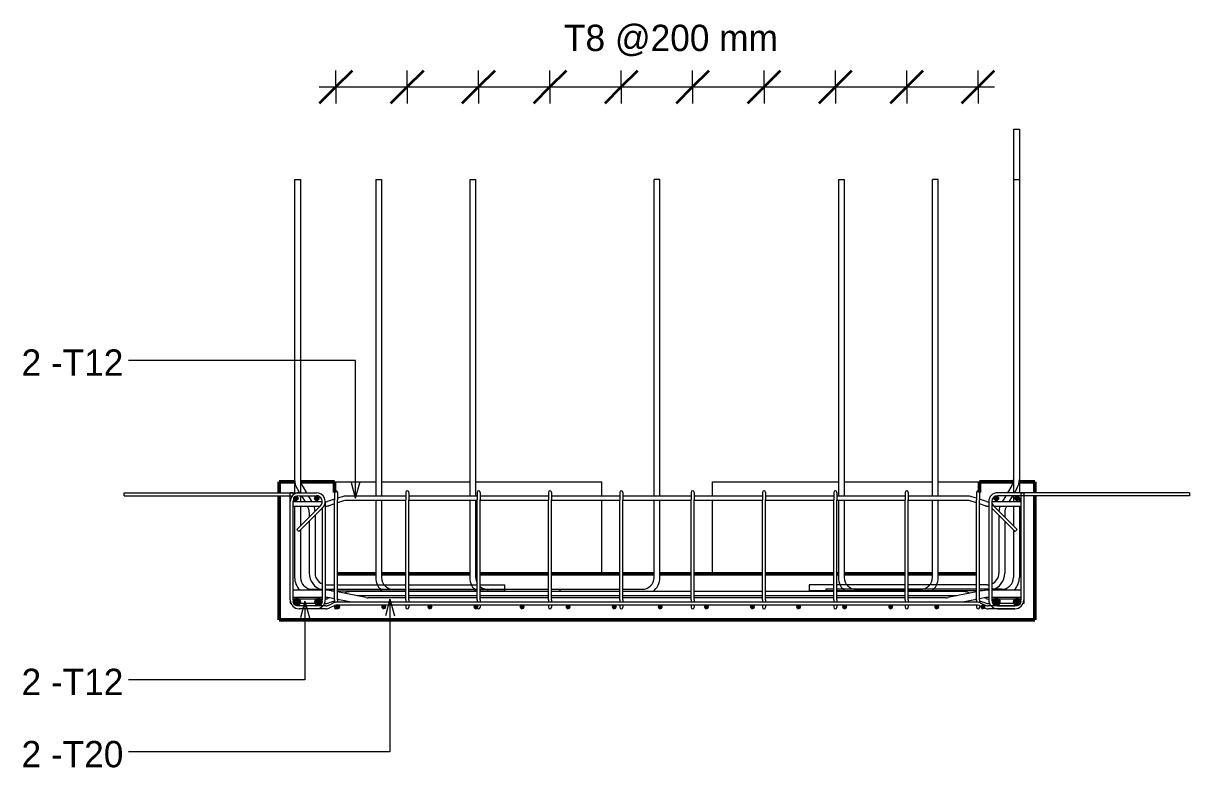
# Model space of a CAD drawing. Header units: millimetres. Extents: x 61914 to 85282, y 2378 to 28606.
# Drawn here: x 82118 to 85282, y 2424 to 4444 of the extents above; entities that cross this region are included whole.
import ezdxf

# ---------------------------------------------------------------- set-up
doc = ezdxf.new("R2010")
doc.units = ezdxf.units.MM
for name, color, linetype, lineweight in [('A-ANNO-DIMS', 211, 'Continuous', 9), ('A-ANNO-DIMS-30', 211, 'Continuous', 9), ('A-FLOR', 192, 'Continuous', 18), ('S-RBAR', 171, 'Continuous', 18), ('S-RBAR-IDEN', 171, 'Continuous', 9)]:
    doc.layers.add(name, color=color, linetype=linetype, lineweight=lineweight)
doc.styles.add('Nirmala UI_1', font='Nirmala.ttf', dxfattribs={"height": 71.4375})
doc.dimstyles.new('Arc_Length_-_2_5mm_Arial_2', dxfattribs={"dimscale": 304.8, "dimtxt": 75.410204, "dimasz": 0.295276, "dimexe": 0.147638, "dimexo": 0.0625, "dimgap": 0.172244, "dimtad": 1, "dimdec": 0, "dimzin": 0, "dimdsep": 46, "dimtxsty": 'Nirmala UI_1', "dimblk1": 'OBLIQUE', "dimblk2": 'OBLIQUE', "dimsah": 1, "dimcen": 0.09, "dimdle": 0.147638, "dimazin": 0, "dimtfac": 1, "dimtdec": 4, "dimtix": 1, "dimtmove": 0, "dimatfit": 3, "dimfxl": 0.147638, "dimfxlon": 1, "dimtvp": 1, "dimtolj": 1, "dimtzin": 0, "dimarcsym": 2})

# ---------------------------------------------------------------- blocks, each defined once
blk = doc.blocks.new('DIMBLOCK87-Elevation Right3')
at = {"layer": 'A-ANNO-DIMS-30', "lineweight": 35}
for p, q in [((82965.5, 4270.9), (83010.5, 4315.9)), ((83159.1, 4270.9), (83204.1, 4315.9)), ((82965.5, 4270.9), (82920.5, 4225.9)), ((83159.1, 4270.9), (83114.1, 4225.9))]:
    blk.add_line(p, q, dxfattribs=at)
at = {"layer": 'A-ANNO-DIMS-30'}
for p, q in [((82965.5, 4270.9), (82965.5, 4315.9)), ((83159.1, 4270.9), (83159.1, 4315.9)), ((82920.5, 4270.9), (83159.1, 4270.9)), ((82965.5, 4270.9), (82965.5, 4225.9)), ((83159.1, 4270.9), (83159.1, 4225.9))]:
    blk.add_line(p, q, dxfattribs=at)
blk = doc.blocks.new('_Oblique')
at = {"color": 0, "linetype": 'ByBlock', "lineweight": -2}
blk.add_line((-0.5, -0.5), (0.5, 0.5), dxfattribs=at)
blk = doc.blocks.new('DIMBLOCK88-Elevation Right3')
at = {"layer": 'A-ANNO-DIMS-30', "lineweight": 35}
for p, q in [((83159.1, 4270.9), (83204.1, 4315.9)), ((83352.6, 4270.9), (83397.6, 4315.9)), ((83159.1, 4270.9), (83114.1, 4225.9)), ((83352.6, 4270.9), (83307.6, 4225.9))]:
    blk.add_line(p, q, dxfattribs=at)
at = {"layer": 'A-ANNO-DIMS-30'}
for p, q in [((83159.1, 4270.9), (83159.1, 4315.9)), ((83352.6, 4270.9), (83352.6, 4315.9)), ((83159.1, 4270.9), (83352.6, 4270.9)), ((83159.1, 4270.9), (83159.1, 4225.9)), ((83352.6, 4270.9), (83352.6, 4225.9))]:
    blk.add_line(p, q, dxfattribs=at)
blk = doc.blocks.new('DIMBLOCK89-Elevation Right3')
at = {"layer": 'A-ANNO-DIMS-30', "lineweight": 35}
for p, q in [((83352.6, 4270.9), (83397.6, 4315.9)), ((83546.2, 4270.9), (83591.2, 4315.9)), ((83352.6, 4270.9), (83307.6, 4225.9)), ((83546.2, 4270.9), (83501.2, 4225.9))]:
    blk.add_line(p, q, dxfattribs=at)
at = {"layer": 'A-ANNO-DIMS-30'}
for p, q in [((83352.6, 4270.9), (83352.6, 4315.9)), ((83546.2, 4270.9), (83546.2, 4315.9)), ((83352.6, 4270.9), (83546.2, 4270.9)), ((83352.6, 4270.9), (83352.6, 4225.9)), ((83546.2, 4270.9), (83546.2, 4225.9))]:
    blk.add_line(p, q, dxfattribs=at)
blk = doc.blocks.new('DIMBLOCK90-Elevation Right3')
at = {"layer": 'A-ANNO-DIMS-30', "lineweight": 35}
for p, q in [((83546.2, 4270.9), (83591.2, 4315.9)), ((83739.7, 4270.9), (83784.7, 4315.9)), ((83546.2, 4270.9), (83501.2, 4225.9)), ((83739.7, 4270.9), (83694.7, 4225.9))]:
    blk.add_line(p, q, dxfattribs=at)
at = {"layer": 'A-ANNO-DIMS-30'}
for p, q in [((83546.2, 4270.9), (83546.2, 4315.9)), ((83739.7, 4270.9), (83739.7, 4315.9)), ((83546.2, 4270.9), (83739.7, 4270.9)), ((83546.2, 4270.9), (83546.2, 4225.9)), ((83739.7, 4270.9), (83739.7, 4225.9))]:
    blk.add_line(p, q, dxfattribs=at)
blk = doc.blocks.new('DIMBLOCK91-Elevation Right3')
at = {"layer": 'A-ANNO-DIMS-30', "lineweight": 35}
for p, q in [((83739.7, 4270.9), (83784.7, 4315.9)), ((83933.3, 4270.9), (83978.3, 4315.9)), ((83739.7, 4270.9), (83694.7, 4225.9)), ((83933.3, 4270.9), (83888.3, 4225.9))]:
    blk.add_line(p, q, dxfattribs=at)
at = {"layer": 'A-ANNO-DIMS-30'}
for p, q in [((83739.7, 4270.9), (83739.7, 4315.9)), ((83933.3, 4270.9), (83933.3, 4315.9)), ((83739.7, 4270.9), (83933.3, 4270.9)), ((83739.7, 4270.9), (83739.7, 4225.9)), ((83933.3, 4270.9), (83933.3, 4225.9))]:
    blk.add_line(p, q, dxfattribs=at)
blk = doc.blocks.new('DIMBLOCK92-Elevation Right3')
at = {"layer": 'A-ANNO-DIMS-30', "lineweight": 35}
for p, q in [((83933.3, 4270.9), (83978.3, 4315.9)), ((84126.9, 4270.9), (84171.9, 4315.9)), ((83933.3, 4270.9), (83888.3, 4225.9)), ((84126.9, 4270.9), (84081.9, 4225.9))]:
    blk.add_line(p, q, dxfattribs=at)
at = {"layer": 'A-ANNO-DIMS-30'}
for p, q in [((83933.3, 4270.9), (83933.3, 4315.9)), ((84126.9, 4270.9), (84126.9, 4315.9)), ((83933.3, 4270.9), (84126.9, 4270.9)), ((83933.3, 4270.9), (83933.3, 4225.9)), ((84126.9, 4270.9), (84126.9, 4225.9))]:
    blk.add_line(p, q, dxfattribs=at)
blk = doc.blocks.new('DIMBLOCK93-Elevation Right3')
at = {"layer": 'A-ANNO-DIMS-30', "lineweight": 35}
for p, q in [((84126.9, 4270.9), (84171.9, 4315.9)), ((84320.4, 4270.9), (84365.4, 4315.9)), ((84126.9, 4270.9), (84081.9, 4225.9)), ((84320.4, 4270.9), (84275.4, 4225.9))]:
    blk.add_line(p, q, dxfattribs=at)
at = {"layer": 'A-ANNO-DIMS-30'}
for p, q in [((84126.9, 4270.9), (84126.9, 4315.9)), ((84320.4, 4270.9), (84320.4, 4315.9)), ((84126.9, 4270.9), (84320.4, 4270.9)), ((84126.9, 4270.9), (84126.9, 4225.9)), ((84320.4, 4270.9), (84320.4, 4225.9))]:
    blk.add_line(p, q, dxfattribs=at)
blk = doc.blocks.new('DIMBLOCK94-Elevation Right3')
at = {"layer": 'A-ANNO-DIMS-30', "lineweight": 35}
for p, q in [((84320.4, 4270.9), (84365.4, 4315.9)), ((84514, 4270.9), (84559, 4315.9)), ((84320.4, 4270.9), (84275.4, 4225.9)), ((84514, 4270.9), (84469, 4225.9))]:
    blk.add_line(p, q, dxfattribs=at)
at = {"layer": 'A-ANNO-DIMS-30'}
for p, q in [((84320.4, 4270.9), (84320.4, 4315.9)), ((84514, 4270.9), (84514, 4315.9)), ((84320.4, 4270.9), (84514, 4270.9)), ((84320.4, 4270.9), (84320.4, 4225.9)), ((84514, 4270.9), (84514, 4225.9))]:
    blk.add_line(p, q, dxfattribs=at)
blk = doc.blocks.new('DIMBLOCK95-Elevation Right3')
at = {"layer": 'A-ANNO-DIMS-30', "lineweight": 35}
for p, q in [((84514, 4270.9), (84559, 4315.9)), ((84707.5, 4270.9), (84752.5, 4315.9)), ((84514, 4270.9), (84469, 4225.9)), ((84707.5, 4270.9), (84662.5, 4225.9))]:
    blk.add_line(p, q, dxfattribs=at)
at = {"layer": 'A-ANNO-DIMS-30'}
for p, q in [((84514, 4270.9), (84514, 4315.9)), ((84707.5, 4270.9), (84707.5, 4315.9)), ((84514, 4270.9), (84752.5, 4270.9)), ((84514, 4270.9), (84514, 4225.9)), ((84707.5, 4270.9), (84707.5, 4225.9))]:
    blk.add_line(p, q, dxfattribs=at)
blk = doc.blocks.new('DIMBLOCK96-Elevation Right3')
at = {"layer": 'A-ANNO-DIMS-30', "lineweight": 35}
for p, q in [((82965.5, 4270.9), (83010.5, 4315.9)), ((83159.1, 4270.9), (83204.1, 4315.9)), ((83352.6, 4270.9), (83397.6, 4315.9)), ((83546.2, 4270.9), (83591.2, 4315.9)), ((83739.7, 4270.9), (83784.7, 4315.9)), ((83933.3, 4270.9), (83978.3, 4315.9)), ((84126.9, 4270.9), (84171.9, 4315.9)), ((84320.4, 4270.9), (84365.4, 4315.9)), ((84514, 4270.9), (84559, 4315.9)), ((84707.5, 4270.9), (84752.5, 4315.9)), ((82965.5, 4270.9), (82920.5, 4225.9)), ((83159.1, 4270.9), (83114.1, 4225.9)), ((83352.6, 4270.9), (83307.6, 4225.9)), ((83546.2, 4270.9), (83501.2, 4225.9)), ((83739.7, 4270.9), (83694.7, 4225.9)), ((83933.3, 4270.9), (83888.3, 4225.9)), ((84126.9, 4270.9), (84081.9, 4225.9)), ((84320.4, 4270.9), (84275.4, 4225.9)), ((84514, 4270.9), (84469, 4225.9)), ((84707.5, 4270.9), (84662.5, 4225.9))]:
    blk.add_line(p, q, dxfattribs=at)
at = {"layer": 'A-ANNO-DIMS-30'}
for p, q in [((82965.5, 4270.9), (82965.5, 4315.9)), ((83159.1, 4270.9), (83159.1, 4315.9)), ((83352.6, 4270.9), (83352.6, 4315.9)), ((83546.2, 4270.9), (83546.2, 4315.9)), ((83739.7, 4270.9), (83739.7, 4315.9)), ((83933.3, 4270.9), (83933.3, 4315.9)), ((84126.9, 4270.9), (84126.9, 4315.9)), ((84320.4, 4270.9), (84320.4, 4315.9)), ((84514, 4270.9), (84514, 4315.9)), ((84707.5, 4270.9), (84707.5, 4315.9)), ((82920.5, 4270.9), (84752.5, 4270.9)), ((82920.5, 4270.9), (83159.1, 4270.9)), ((82965.5, 4270.9), (82965.5, 4225.9)), ((83159.1, 4270.9), (83352.6, 4270.9)), ((83159.1, 4270.9), (83159.1, 4225.9)), ((83352.6, 4270.9), (83546.2, 4270.9)), ((83352.6, 4270.9), (83352.6, 4225.9)), ((83546.2, 4270.9), (83739.7, 4270.9)), ((83546.2, 4270.9), (83546.2, 4225.9)), ((83739.7, 4270.9), (83933.3, 4270.9)), ((83739.7, 4270.9), (83739.7, 4225.9)), ((83933.3, 4270.9), (84126.9, 4270.9)), ((83933.3, 4270.9), (83933.3, 4225.9)), ((84126.9, 4270.9), (84320.4, 4270.9)), ((84126.9, 4270.9), (84126.9, 4225.9)), ((84320.4, 4270.9), (84514, 4270.9)), ((84320.4, 4270.9), (84320.4, 4225.9)), ((84514, 4270.9), (84752.5, 4270.9)), ((84514, 4270.9), (84514, 4225.9)), ((84707.5, 4270.9), (84707.5, 4225.9))]:
    blk.add_line(p, q, dxfattribs=at)
blk = doc.blocks.new('_None')

msp = doc.modelspace()

# ---------------------------------------------------------------- hatches: boundary and pattern name
at = {"layer": 'S-RBAR'}
h = msp.add_hatch(color=256, dxfattribs=at)
edge = h.paths.add_edge_path()
edge.add_arc((82857, 3154.8), 6, 0, 360)
for points in [[(82854, 3149.6), (82860, 3149.6), (82863, 3154.8), (82860, 3160), (82854, 3160), (82851, 3154.8)], [(82910.5, 3149.6), (82916.5, 3149.6), (82919.5, 3154.8), (82916.5, 3160), (82910.5, 3160), (82907.5, 3154.8)], [(84754, 3149.6), (84760, 3149.6), (84763, 3154.8), (84760, 3160), (84754, 3160), (84751, 3154.8)], [(84810.5, 3149.6), (84816.5, 3149.6), (84819.5, 3154.8), (84816.5, 3160), (84810.5, 3160), (84807.5, 3154.8)], [(82859.5, 2863.6), (82866.6, 2866.5), (82869.5, 2873.6), (82866.6, 2880.6), (82859.5, 2883.6), (82852.5, 2880.6), (82849.5, 2873.6), (82852.5, 2866.5)], [(82918.5, 2863.6), (82925.6, 2866.5), (82928.5, 2873.6), (82925.6, 2880.6), (82918.5, 2883.6), (82911.5, 2880.6), (82908.5, 2873.6), (82911.5, 2866.5)], [(84757, 2863.6), (84764.1, 2866.5), (84767, 2873.6), (84764.1, 2880.6), (84757, 2883.6), (84750, 2880.6), (84747, 2873.6), (84750, 2866.5)], [(84813.5, 2863.6), (84820.6, 2866.5), (84823.5, 2873.6), (84820.6, 2880.6), (84813.5, 2883.6), (84806.5, 2880.6), (84803.5, 2873.6), (84806.5, 2866.5)], [(82969, 2855), (82974.6, 2856.8), (82974.6, 2862.7), (82969, 2864.5), (82965.5, 2859.8)], [(83094, 2855), (83099.6, 2856.8), (83099.6, 2862.7), (83094, 2864.5), (83090.5, 2859.8)], [(83219, 2855), (83224.6, 2856.8), (83224.6, 2862.7), (83219, 2864.5), (83215.5, 2859.8)], [(83344, 2855), (83349.6, 2856.8), (83349.6, 2862.7), (83344, 2864.5), (83340.5, 2859.8)], [(83469, 2855), (83474.6, 2856.8), (83474.6, 2862.7), (83469, 2864.5), (83465.5, 2859.8)], [(83594, 2855), (83599.6, 2856.8), (83599.6, 2862.7), (83594, 2864.5), (83590.5, 2859.8)], [(83719, 2855), (83724.6, 2856.8), (83724.6, 2862.7), (83719, 2864.5), (83715.5, 2859.8)], [(83844, 2855), (83849.6, 2856.8), (83849.6, 2862.7), (83844, 2864.5), (83840.5, 2859.8)], [(83969, 2855), (83974.6, 2856.8), (83974.6, 2862.7), (83969, 2864.5), (83965.5, 2859.8)], [(84094, 2855), (84099.6, 2856.8), (84099.6, 2862.7), (84094, 2864.5), (84090.5, 2859.8), (84093.1, 2856.2)], [(84219, 2855), (84224.6, 2856.8), (84224.6, 2862.7), (84219, 2864.5), (84215.5, 2859.8)], [(84344, 2855), (84349.6, 2856.8), (84349.6, 2862.7), (84344, 2864.5), (84340.7, 2859.5)], [(84469, 2855), (84474.6, 2856.8), (84474.6, 2862.7), (84469, 2864.5), (84465.5, 2859.8)], [(84594, 2855), (84599.6, 2856.8), (84599.6, 2862.7), (84594, 2864.5), (84590.5, 2859.8)], [(84719, 2855), (84724.6, 2856.8), (84724.6, 2862.7), (84719, 2864.5), (84715.5, 2859.8)]]:
    msp.add_hatch(color=256, dxfattribs=at).paths.add_polyline_path(points)
h = msp.add_hatch(color=256, dxfattribs=at)
edge = h.paths.add_edge_path()
edge.add_arc((82913.5, 3154.8), 6, 0, 360)
h = msp.add_hatch(color=256, dxfattribs=at)
edge = h.paths.add_edge_path()
edge.add_arc((84757, 3154.8), 6, 0, 360)
h = msp.add_hatch(color=256, dxfattribs=at)
edge = h.paths.add_edge_path()
edge.add_arc((84813.5, 3154.8), 6, 0, 360)
h = msp.add_hatch(color=256, dxfattribs=at)
edge = h.paths.add_edge_path()
edge.add_arc((82859.5, 2873.6), 10, 0, 360)
h = msp.add_hatch(color=256, dxfattribs=at)
edge = h.paths.add_edge_path()
edge.add_arc((82918.5, 2873.6), 10, 0, 360)
h = msp.add_hatch(color=256, dxfattribs=at)
edge = h.paths.add_edge_path()
edge.add_arc((84757, 2873.6), 10, 0, 360)
h = msp.add_hatch(color=256, dxfattribs=at)
edge = h.paths.add_edge_path()
edge.add_arc((84813.5, 2873.6), 10, 0, 360)
h = msp.add_hatch(color=256, dxfattribs=at)
edge = h.paths.add_edge_path()
edge.add_arc((82970.5, 2859.8), 5, 0, 360)
h = msp.add_hatch(color=256, dxfattribs=at)
edge = h.paths.add_edge_path()
edge.add_arc((83095.5, 2859.8), 5, 0, 360)
h = msp.add_hatch(color=256, dxfattribs=at)
edge = h.paths.add_edge_path()
edge.add_arc((83220.5, 2859.8), 5, 0, 360)
h = msp.add_hatch(color=256, dxfattribs=at)
edge = h.paths.add_edge_path()
edge.add_arc((83345.5, 2859.8), 5, 0, 360)
h = msp.add_hatch(color=256, dxfattribs=at)
edge = h.paths.add_edge_path()
edge.add_arc((83470.5, 2859.8), 5, 0, 360)
h = msp.add_hatch(color=256, dxfattribs=at)
edge = h.paths.add_edge_path()
edge.add_arc((83595.5, 2859.8), 5, 0, 360)
h = msp.add_hatch(color=256, dxfattribs=at)
edge = h.paths.add_edge_path()
edge.add_arc((83720.5, 2859.8), 5, 0, 360)
h = msp.add_hatch(color=256, dxfattribs=at)
edge = h.paths.add_edge_path()
edge.add_arc((83845.5, 2859.8), 5, 0, 360)
h = msp.add_hatch(color=256, dxfattribs=at)
edge = h.paths.add_edge_path()
edge.add_arc((83970.5, 2859.8), 5, 0, 360)
h = msp.add_hatch(color=256, dxfattribs=at)
edge = h.paths.add_edge_path()
edge.add_arc((84095.5, 2859.8), 5, 0, 360)
h = msp.add_hatch(color=256, dxfattribs=at)
edge = h.paths.add_edge_path()
edge.add_arc((84220.5, 2859.8), 5, 0, 360)
h = msp.add_hatch(color=256, dxfattribs=at)
edge = h.paths.add_edge_path()
edge.add_arc((84345.5, 2859.8), 5, 0, 360)
h = msp.add_hatch(color=256, dxfattribs=at)
edge = h.paths.add_edge_path()
edge.add_arc((84470.5, 2859.8), 5, 0, 360)
h = msp.add_hatch(color=256, dxfattribs=at)
edge = h.paths.add_edge_path()
edge.add_arc((84595.5, 2859.8), 5, 0, 360)
h = msp.add_hatch(color=256, dxfattribs=at)
edge = h.paths.add_edge_path()
edge.add_arc((84720.5, 2859.8), 5, 0, 360)

# ---------------------------------------------------------------- linework, layer by layer
at = {"layer": 'A-FLOR', "lineweight": 50}
for p, q in [((82853.5, 3199.8), (82811.5, 3199.8)), ((82811.5, 3199.8), (82811.5, 3169.8)), ((82961.5, 3199.8), (82870.2, 3199.8)), ((82961.5, 3170.8), (82961.5, 3199.8)), ((84802.9, 3199.8), (84711.5, 3199.8)), ((84711.5, 3199.8), (84711.5, 3170.8)), ((84861.5, 3199.8), (84819.5, 3199.8)), ((84861.5, 3169.8), (84861.5, 3199.8)), ((82811.5, 3161.8), (82811.5, 2824.8)), ((84861.5, 2949.8), (84861.5, 3161.8)), ((83073.6, 2949.8), (82969.5, 2949.8)), ((83155.1, 2949.8), (83089.6, 2949.8)), ((83328.6, 2949.8), (83163.1, 2949.8)), ((83348.6, 2949.8), (83344.6, 2949.8)), ((83542.2, 2949.8), (83356.6, 2949.8)), ((83735.7, 2949.8), (83550.2, 2949.8)), ((83828.6, 2949.8), (83743.7, 2949.8)), ((83929.3, 2949.8), (83844.6, 2949.8)), ((84122.9, 2949.8), (83937.3, 2949.8)), ((84316.4, 2949.8), (84130.9, 2949.8)), ((84328.6, 2949.8), (84324.4, 2949.8)), ((84510, 2949.8), (84344.6, 2949.8)), ((84583.6, 2949.8), (84518, 2949.8)), ((84703.5, 2949.8), (84599.6, 2949.8)), ((84861.5, 2824.8), (84861.5, 2949.8)), ((82811.5, 2824.8), (84861.5, 2824.8))]:
    msp.add_line(p, q, dxfattribs=at)
at = {"layer": 'A-FLOR'}
for p, q in [((82961.5, 3199.8), (83073.6, 3199.8)), ((83089.6, 3199.8), (83328.6, 3199.8)), ((83344.6, 3199.8), (83686.5, 3199.8)), ((83686.5, 3160.8), (83686.5, 3199.8)), ((83986.5, 3199.8), (84328.6, 3199.8)), ((83986.5, 3199.8), (83986.5, 3160.8)), ((84344.6, 3199.8), (84583.6, 3199.8)), ((84599.6, 3199.8), (84711.5, 3199.8)), ((83686.5, 2949.8), (83686.5, 3148.8)), ((83986.5, 3148.8), (83986.5, 2949.8))]:
    msp.add_line(p, q, dxfattribs=at)
at = {"layer": 'S-RBAR'}
for p, q in [((84803.5, 4156), (84803.5, 3205.9)), ((84803.5, 4156), (84819.5, 4156)), ((84819.5, 4156), (84819.5, 3205.9)), ((82853.5, 4019.8), (82853.5, 3169.8)), ((82853.5, 4019.8), (82869.5, 4019.8)), ((82853.5, 4019.8), (82853.5, 3205.9)), ((82853.5, 4019.8), (82869.5, 4019.8)), ((82869.5, 4019.8), (82869.5, 3169.8)), ((82869.5, 4019.8), (82869.5, 3205.9)), ((83073.6, 4019.8), (83073.6, 3160.8)), ((83073.6, 4019.8), (83089.6, 4019.8)), ((83089.6, 4019.8), (83089.6, 3160.8)), ((83328.6, 4019.8), (83328.6, 3160.8)), ((83328.6, 4019.8), (83344.6, 4019.8)), ((83344.6, 4019.8), (83344.6, 3160.8)), ((83844.6, 4019.8), (83828.6, 4019.8)), ((83828.6, 3160.8), (83828.6, 4019.8)), ((83844.6, 3160.8), (83844.6, 4019.8)), ((84328.6, 4019.8), (84328.6, 3160.8)), ((84328.6, 4019.8), (84344.6, 4019.8)), ((84344.6, 4019.8), (84344.6, 3160.8)), ((84599.6, 4019.8), (84583.6, 4019.8)), ((84583.6, 3160.8), (84583.6, 4019.8)), ((84599.6, 3160.8), (84599.6, 4019.8)), ((84803.5, 4019.8), (84803.5, 3169.8)), ((84803.5, 4019.8), (84819.5, 4019.8)), ((84819.5, 4019.8), (84819.5, 3169.8)), ((82391.5, 3169.8), (82865.5, 3169.8)), ((82391.5, 3161.8), (82391.5, 3169.8)), ((82849.5, 3169.8), (82841.5, 3169.8)), ((82841.5, 3145.8), (82841.5, 3169.8)), ((82849.5, 3163.5), (82849.5, 3169.8)), ((82860.2, 3181.5), (82867.1, 3169.8)), ((82865.5, 3169.8), (82912.5, 3169.8)), ((82873.9, 3189.6), (82885.6, 3169.8)), ((82961.5, 3170.8), (82961.5, 3168.3)), ((82961.5, 3168.1), (82961.5, 3167.1)), ((82961.5, 3167.1), (82961.5, 3162.5)), ((82969.5, 3170.8), (82969.5, 3170.4)), ((82969.5, 3170.1), (82969.5, 3169.6)), ((82969.5, 3169.2), (82969.5, 3150.8)), ((82969.5, 3164.9), (82969.5, 3150.8)), ((83155.1, 3170.8), (83155.1, 3168.3)), ((83155.1, 3168.1), (83155.1, 3167.1)), ((83155.1, 3167.1), (83155.1, 3162.5)), ((83163.1, 3170.8), (83163.1, 3170.4)), ((83163.1, 3170.1), (83163.1, 3169.6)), ((83163.1, 3169.2), (83163.1, 3150.8)), ((83163.1, 3164.9), (83163.1, 3150.8)), ((83348.6, 3170.8), (83348.6, 3168.3)), ((83348.6, 3168.1), (83348.6, 3167.1)), ((83348.6, 3167.1), (83348.6, 3162.5)), ((83356.6, 3170.8), (83356.6, 3170.4)), ((83356.6, 3170.1), (83356.6, 3169.6)), ((83356.6, 3169.2), (83356.6, 3150.8)), ((83356.6, 3164.9), (83356.6, 3150.8)), ((83542.2, 3170.8), (83542.2, 3168.3)), ((83542.2, 3168.1), (83542.2, 3167.1)), ((83542.2, 3167.1), (83542.2, 3162.5)), ((83550.2, 3170.8), (83550.2, 3170.4)), ((83550.2, 3170.1), (83550.2, 3169.6)), ((83550.2, 3169.2), (83550.2, 3150.8)), ((83550.2, 3164.9), (83550.2, 3150.8)), ((83735.7, 3170.8), (83735.7, 3168.3)), ((83735.7, 3168.1), (83735.7, 3167.1)), ((83735.7, 3167.1), (83735.7, 3162.5)), ((83743.7, 3170.8), (83743.7, 3170.4)), ((83743.7, 3170.1), (83743.7, 3169.6)), ((83743.7, 3169.2), (83743.7, 3150.8)), ((83743.7, 3164.9), (83743.7, 3150.8)), ((83929.3, 3170.8), (83929.3, 3168.3)), ((83929.3, 3168.1), (83929.3, 3167.1)), ((83929.3, 3167.1), (83929.3, 3162.5)), ((83937.3, 3170.8), (83937.3, 3170.4)), ((83937.3, 3170.1), (83937.3, 3169.6)), ((83937.3, 3169.2), (83937.3, 3150.8)), ((83937.3, 3164.9), (83937.3, 3150.8)), ((84122.9, 3170.8), (84122.9, 3168.3)), ((84122.9, 3168.1), (84122.9, 3167.1)), ((84122.9, 3167.1), (84122.9, 3162.5)), ((84130.9, 3170.8), (84130.9, 3170.4)), ((84130.9, 3170.1), (84130.9, 3169.6)), ((84130.9, 3169.2), (84130.9, 3150.8)), ((84130.9, 3164.9), (84130.9, 3150.8)), ((84316.4, 3170.8), (84316.4, 3168.3)), ((84316.4, 3168.1), (84316.4, 3167.1)), ((84316.4, 3167.1), (84316.4, 3162.5)), ((84324.4, 3170.8), (84324.4, 3170.4)), ((84324.4, 3170.1), (84324.4, 3169.6)), ((84324.4, 3169.2), (84324.4, 3150.8)), ((84324.4, 3164.9), (84324.4, 3150.8)), ((84510, 3170.8), (84510, 3168.3)), ((84510, 3168.1), (84510, 3167.1)), ((84510, 3167.1), (84510, 3162.5)), ((84518, 3170.8), (84518, 3170.4)), ((84518, 3170.1), (84518, 3169.6)), ((84518, 3169.2), (84518, 3150.8)), ((84518, 3164.9), (84518, 3150.8)), ((84703.5, 3170.8), (84703.5, 3168.3)), ((84703.5, 3168.1), (84703.5, 3167.1)), ((84703.5, 3167.1), (84703.5, 3162.5)), ((84711.5, 3170.8), (84711.5, 3170.4)), ((84711.5, 3170.1), (84711.5, 3169.6)), ((84711.5, 3169.2), (84711.5, 3150.8)), ((84711.5, 3164.9), (84711.5, 3150.8)), ((85281.5, 3169.8), (84760.5, 3169.8)), ((84799.1, 3189.6), (84787.4, 3169.8)), ((84812.9, 3181.5), (84806, 3169.8)), ((84823.5, 3169.8), (84823.5, 2878.8)), ((84823.5, 3169.8), (84831.5, 3169.8)), ((84831.5, 3169.8), (84831.5, 2878.8)), ((85281.5, 3169.8), (85281.5, 3161.8)), ((82391.5, 3161.8), (82847.8, 3161.8)), ((82841.5, 2878.8), (82841.5, 3145.8)), ((82849.5, 2878.8), (82849.5, 3145.8)), ((82928.4, 3144.8), (82849.5, 3144.8)), ((82922.2, 3132.8), (82849.5, 3132.8)), ((82854, 3160), (82851, 3154.8)), ((82851, 3154.8), (82854, 3149.6)), ((82853.5, 3156.2), (82853.5, 3144.8)), ((82853.5, 3132.8), (82853.5, 2939.8)), ((82860, 3160), (82854, 3160)), ((82854, 3149.6), (82860, 3149.6)), ((82923.8, 3134.4), (82859.5, 3070.1)), ((82863, 3154.8), (82860, 3160)), ((82860, 3149.6), (82863, 3154.8)), ((82865.5, 3161.8), (82912.5, 3161.8)), ((82869.5, 3161.8), (82869.5, 3144.8)), ((82869.5, 3132.8), (82869.5, 3080.1)), ((82871.8, 3161.8), (82881.8, 3144.8)), ((82890.4, 3161.8), (82900.4, 3144.8)), ((82910.5, 3160), (82907.5, 3154.8)), ((82907.5, 3154.8), (82910.5, 3149.6)), ((82916.5, 3160), (82910.5, 3160)), ((82910.5, 3149.6), (82916.5, 3149.6)), ((82919.5, 3154.8), (82916.5, 3160)), ((82916.5, 3149.6), (82919.5, 3154.8)), ((82936.5, 3145.8), (82936.5, 2878.8)), ((82961.5, 3152.1), (82942.6, 3145.9)), ((82961.5, 3139.4), (82946.4, 3134.5)), ((82961.5, 3162.6), (82961.5, 3159.8)), ((82961.5, 3159.9), (82961.5, 3150.8)), ((82961.5, 2878.8), (82961.5, 3150.8)), ((82982.9, 3159), (82969.5, 3154.7)), ((82969.5, 2878.8), (82969.5, 3150.8)), ((82986.6, 3147.6), (82969.5, 3142)), ((83155.1, 3160.8), (82994, 3160.8)), ((83155.1, 3148.8), (82994, 3148.8)), ((83073.6, 3148.8), (83073.6, 2939.8)), ((83089.6, 3148.8), (83089.6, 2939.8)), ((83155.1, 3162.6), (83155.1, 3159.8)), ((83155.1, 3159.9), (83155.1, 3150.8)), ((83155.1, 2878.8), (83155.1, 3150.8)), ((83348.6, 3160.8), (83163.1, 3160.8)), ((83163.1, 2878.8), (83163.1, 3150.8)), ((83348.6, 3148.8), (83163.1, 3148.8)), ((83328.6, 3148.8), (83328.6, 2939.8)), ((83344.6, 3148.8), (83344.6, 2939.8)), ((83348.6, 3162.6), (83348.6, 3159.8)), ((83348.6, 3159.9), (83348.6, 3150.8)), ((83348.6, 2878.8), (83348.6, 3150.8)), ((83542.2, 3160.8), (83356.6, 3160.8)), ((83356.6, 2878.8), (83356.6, 3150.8)), ((83542.2, 3148.8), (83356.6, 3148.8)), ((83542.2, 3162.6), (83542.2, 3159.8)), ((83542.2, 3159.9), (83542.2, 3150.8)), ((83542.2, 2878.8), (83542.2, 3150.8)), ((83735.7, 3160.8), (83550.2, 3160.8)), ((83550.2, 2878.8), (83550.2, 3150.8)), ((83735.7, 3148.8), (83550.2, 3148.8)), ((83735.7, 3162.6), (83735.7, 3159.8)), ((83735.7, 3159.9), (83735.7, 3150.8)), ((83735.7, 2878.8), (83735.7, 3150.8)), ((83929.3, 3160.8), (83743.7, 3160.8)), ((83743.7, 2878.8), (83743.7, 3150.8)), ((83929.3, 3148.8), (83743.7, 3148.8)), ((83828.6, 2939.8), (83828.6, 3148.8)), ((83844.6, 2939.8), (83844.6, 3148.8)), ((83929.3, 3162.6), (83929.3, 3159.8)), ((83929.3, 3159.9), (83929.3, 3150.8)), ((83929.3, 2878.8), (83929.3, 3150.8)), ((84122.9, 3160.8), (83937.3, 3160.8)), ((83937.3, 2878.8), (83937.3, 3150.8)), ((84122.9, 3148.8), (83937.3, 3148.8)), ((84122.9, 3162.6), (84122.9, 3159.8)), ((84122.9, 3159.9), (84122.9, 3150.8)), ((84122.9, 2878.8), (84122.9, 3150.8)), ((84316.4, 3160.8), (84130.9, 3160.8)), ((84130.9, 2878.8), (84130.9, 3150.8)), ((84316.4, 3148.8), (84130.9, 3148.8)), ((84316.4, 3162.6), (84316.4, 3159.8)), ((84316.4, 3159.9), (84316.4, 3150.8)), ((84316.4, 2878.8), (84316.4, 3150.8)), ((84510, 3160.8), (84324.4, 3160.8)), ((84324.4, 2878.8), (84324.4, 3150.8)), ((84510, 3148.8), (84324.4, 3148.8)), ((84328.6, 3148.8), (84328.6, 2939.8)), ((84344.6, 3148.8), (84344.6, 2939.8)), ((84510, 3162.6), (84510, 3159.8)), ((84510, 3159.9), (84510, 3150.8)), ((84510, 2878.8), (84510, 3150.8)), ((84679.1, 3160.8), (84518, 3160.8)), ((84518, 2878.8), (84518, 3150.8)), ((84679.1, 3148.8), (84518, 3148.8)), ((84583.6, 2939.8), (84583.6, 3148.8)), ((84599.6, 2939.8), (84599.6, 3148.8)), ((84703.5, 3142), (84686.5, 3147.6)), ((84703.5, 3154.7), (84690.2, 3159)), ((84703.5, 3162.6), (84703.5, 3159.8)), ((84703.5, 3159.9), (84703.5, 3150.8)), ((84703.5, 2878.8), (84703.5, 3150.8)), ((84730.4, 3145.9), (84711.5, 3152.1)), ((84711.5, 2878.8), (84711.5, 3150.8)), ((84726.7, 3134.5), (84711.5, 3139.4)), ((84736.5, 3145.8), (84736.5, 2878.8)), ((84744.5, 3145.8), (84744.5, 2878.8)), ((84823.5, 3144.8), (84744.7, 3144.8)), ((84749.2, 3134.4), (84813.6, 3070.1)), ((84823.5, 3132.8), (84750.9, 3132.8)), ((84754, 3160), (84751, 3154.8)), ((84751, 3154.8), (84754, 3149.6)), ((84760, 3160), (84754, 3160)), ((84754, 3149.6), (84760, 3149.6)), ((84763, 3154.8), (84760, 3160)), ((84760, 3149.6), (84763, 3154.8)), ((85281.5, 3161.8), (84760.5, 3161.8)), ((84782.7, 3161.8), (84772.7, 3144.8)), ((84801.3, 3161.8), (84791.3, 3144.8)), ((84803.5, 3161.8), (84803.5, 3144.8)), ((84803.5, 3132.8), (84803.5, 3080.1)), ((84810.5, 3160), (84807.5, 3154.8)), ((84807.5, 3154.8), (84810.5, 3149.6)), ((84816.5, 3160), (84810.5, 3160)), ((84810.5, 3149.6), (84816.5, 3149.6)), ((84819.5, 3154.8), (84816.5, 3160)), ((84816.5, 3149.6), (84819.5, 3154.8)), ((84819.5, 3156.2), (84819.5, 3144.8)), ((84819.5, 3132.8), (84819.5, 2939.8)), ((82929.5, 3128.8), (82865.1, 3064.4)), ((82893.1, 3116.9), (82893.1, 3103.7)), ((82909.1, 3108.3), (82909.1, 2951.8)), ((82928.5, 3127.8), (82928.5, 2878.8)), ((84744.5, 3127.8), (84807.9, 3064.4)), ((84764, 3108.3), (84764, 2951.8)), ((84780, 3116.9), (84780, 3103.7)), ((82859.5, 3070.1), (82865.1, 3064.4)), ((82893.1, 3092.3), (82893.1, 2951.8)), ((84780, 3092.3), (84780, 2951.8)), ((84807.9, 3064.4), (84813.6, 3070.1)), ((82869.5, 3068.8), (82869.5, 2939.8)), ((84803.5, 3068.8), (84803.5, 2939.8)), ((82941.1, 2919.8), (82961.5, 2919.8)), ((82969.5, 2919.8), (83155.1, 2919.8)), ((83163.1, 2919.8), (83348.6, 2919.8)), ((83356.6, 2919.8), (83423.4, 2919.8)), ((83423.4, 2903.8), (83423.4, 2919.8)), ((84316.4, 2919.8), (84249.6, 2919.8)), ((84249.6, 2919.8), (84249.6, 2903.8)), ((84510, 2919.8), (84324.4, 2919.8)), ((84703.5, 2919.8), (84518, 2919.8)), ((84732, 2919.8), (84711.5, 2919.8)), ((82928.5, 2905.8), (82849.5, 2905.8)), ((82928.5, 2885.8), (82849.5, 2885.8)), ((82928.5, 2881.1), (82849.5, 2881.1)), ((82852.5, 2880.6), (82849.5, 2873.6)), ((82859.5, 2883.6), (82852.5, 2880.6)), ((82866.6, 2880.6), (82859.5, 2883.6)), ((82869.5, 2873.6), (82866.6, 2880.6)), ((82901.5, 2907.8), (82928.5, 2907.8)), ((82911.5, 2880.6), (82908.5, 2873.6)), ((82918.5, 2883.6), (82911.5, 2880.6)), ((82925.6, 2880.6), (82918.5, 2883.6)), ((82928.5, 2873.6), (82925.6, 2880.6)), ((82936.5, 2907.8), (82961.5, 2907.8)), ((82937.9, 2905.8), (82936.5, 2905.8)), ((82937.9, 2885.8), (82936.5, 2885.8)), ((82948.8, 2884.3), (82942.6, 2882.3)), ((82961.5, 2881.8), (82944.1, 2885.2)), ((82961.5, 2902.2), (82948, 2904.9)), ((82953.6, 2903.8), (82961.5, 2903.8)), ((82969.5, 2907.8), (83155.1, 2907.8)), ((82969.5, 2903.8), (83155.1, 2903.8)), ((83047.1, 2885.4), (82969.5, 2900.6)), ((83007.6, 2872.8), (82969.5, 2880.2)), ((82973, 2879.6), (82969.5, 2878.4)), ((82998.3, 2900.4), (82987.9, 2897)), ((83155.1, 2902.1), (83009.4, 2902.1)), ((83155.1, 2890.1), (83022.8, 2890.1)), ((83155.1, 2884.8), (83053.3, 2884.8)), ((83121.6, 2907.8), (83155.1, 2907.8)), ((83163.1, 2907.8), (83348.6, 2907.8)), ((83163.1, 2907.8), (83348.6, 2907.8)), ((83163.1, 2903.8), (83348.6, 2903.8)), ((83348.6, 2902.1), (83163.1, 2902.1)), ((83348.6, 2890.1), (83163.1, 2890.1)), ((83348.6, 2884.8), (83163.1, 2884.8)), ((83356.6, 2907.8), (83542.2, 2907.8)), ((83356.6, 2907.8), (83378.5, 2907.8)), ((83356.6, 2903.8), (83423.4, 2903.8)), ((83542.2, 2902.1), (83356.6, 2902.1)), ((83542.2, 2890.1), (83356.6, 2890.1)), ((83542.2, 2884.8), (83356.6, 2884.8)), ((83376.6, 2907.8), (83542.2, 2907.8)), ((83378.5, 2902.1), (83378.5, 2907.8)), ((83550.2, 2907.8), (83735.7, 2907.8)), ((83550.2, 2907.8), (83573.6, 2907.8)), ((83735.7, 2902.1), (83550.2, 2902.1)), ((83735.7, 2890.1), (83550.2, 2890.1)), ((83735.7, 2884.8), (83550.2, 2884.8)), ((83573.6, 2902.1), (83573.6, 2907.8)), ((83743.7, 2907.8), (83796.6, 2907.8)), ((83929.3, 2902.1), (83743.7, 2902.1)), ((83929.3, 2890.1), (83743.7, 2890.1)), ((83929.3, 2884.8), (83743.7, 2884.8)), ((84122.9, 2902.1), (83937.3, 2902.1)), ((84122.9, 2890.1), (83937.3, 2890.1)), ((84122.9, 2884.8), (83937.3, 2884.8)), ((84316.4, 2902.1), (84130.9, 2902.1)), ((84316.4, 2890.1), (84130.9, 2890.1)), ((84316.4, 2884.8), (84130.9, 2884.8)), ((84316.4, 2903.8), (84249.6, 2903.8)), ((84316.4, 2907.8), (84294.5, 2907.8)), ((84294.5, 2907.8), (84294.5, 2902.1)), ((84510, 2907.8), (84324.4, 2907.8)), ((84510, 2903.8), (84324.4, 2903.8)), ((84510, 2902.1), (84324.4, 2902.1)), ((84510, 2890.1), (84324.4, 2890.1)), ((84510, 2884.8), (84324.4, 2884.8)), ((84376.6, 2907.8), (84510, 2907.8)), ((84518, 2907.8), (84551.6, 2907.8)), ((84703.5, 2907.8), (84518, 2907.8)), ((84703.5, 2903.8), (84518, 2903.8)), ((84663.7, 2902.1), (84518, 2902.1)), ((84650.3, 2890.1), (84518, 2890.1)), ((84619.8, 2884.8), (84518, 2884.8)), ((84703.5, 2900.6), (84625.9, 2885.4)), ((84703.5, 2880.2), (84665.5, 2872.8)), ((84685.2, 2897), (84674.8, 2900.4)), ((84703.5, 2878.4), (84700.1, 2879.6)), ((84736.5, 2907.8), (84711.5, 2907.8)), ((84725.1, 2904.9), (84711.5, 2902.2)), ((84719.4, 2903.8), (84711.5, 2903.8)), ((84728.9, 2885.2), (84711.5, 2881.8)), ((84730.4, 2882.3), (84724.3, 2884.3)), ((84736.5, 2905.8), (84735.1, 2905.8)), ((84736.5, 2885.8), (84735.1, 2885.8)), ((84771.5, 2907.8), (84744.5, 2907.8)), ((84823.5, 2905.8), (84744.5, 2905.8)), ((84823.5, 2885.8), (84744.5, 2885.8)), ((84823.5, 2881.1), (84744.5, 2881.1)), ((84750, 2880.6), (84747, 2873.6)), ((84757, 2883.6), (84750, 2880.6)), ((84764.1, 2880.6), (84757, 2883.6)), ((84767, 2873.6), (84764.1, 2880.6)), ((84806.5, 2880.6), (84803.5, 2873.6)), ((84813.5, 2883.6), (84806.5, 2880.6)), ((84820.6, 2880.6), (84813.5, 2883.6)), ((84823.5, 2873.6), (84820.6, 2880.6)), ((82841.5, 2878.8), (82841.5, 2869.1)), ((82843.8, 2869.1), (82841.5, 2869.1)), ((82849.5, 2873.6), (82852.5, 2866.5)), ((82852.5, 2866.5), (82859.5, 2863.6)), ((82925.1, 2869.1), (82852.9, 2869.1)), ((82859.5, 2863.6), (82866.6, 2866.5)), ((82938.4, 2862.8), (82865.5, 2862.8)), ((82912.5, 2862.8), (82865.5, 2862.8)), ((82938.4, 2854.8), (82865.5, 2854.8)), ((82912.5, 2854.8), (82865.5, 2854.8)), ((82866.6, 2866.5), (82869.5, 2873.6)), ((82908.5, 2873.6), (82911.5, 2866.5)), ((82911.5, 2866.5), (82918.5, 2863.6)), ((82918.5, 2863.6), (82925.6, 2866.5)), ((82925.6, 2866.5), (82928.5, 2873.6)), ((82935.2, 2869.1), (82934.3, 2869.1)), ((82958.5, 2870.5), (82945.1, 2864.2)), ((82961.5, 2875.8), (82946.4, 2870.9)), ((82961.9, 2863.3), (82948.5, 2857)), ((82961.5, 2878.8), (82961.5, 2871.5)), ((82961.5, 2862.8), (82961.5, 2858.8)), ((82969, 2864.5), (82965.5, 2859.8)), ((82965.5, 2859.8), (82969, 2855)), ((84704.4, 2872.8), (82968.7, 2872.8)), ((84704.4, 2864.8), (82968.7, 2864.8)), ((82974.6, 2862.7), (82969, 2864.5)), ((82969, 2855), (82974.6, 2856.8)), ((82969.5, 2878.8), (82969.5, 2872.7)), ((82969.5, 2864.6), (82969.5, 2858.8)), ((82974.6, 2856.8), (82974.6, 2862.7)), ((83094, 2864.5), (83090.5, 2859.8)), ((83090.5, 2859.8), (83094, 2855)), ((83099.6, 2862.7), (83094, 2864.5)), ((83094, 2855), (83099.6, 2856.8)), ((83099.6, 2856.8), (83099.6, 2862.7)), ((83155.1, 2878.8), (83155.1, 2872.7)), ((83155.1, 2864.6), (83155.1, 2858.8)), ((83163.1, 2878.8), (83163.1, 2872.7)), ((83163.1, 2864.6), (83163.1, 2858.8)), ((83219, 2864.5), (83215.5, 2859.8)), ((83215.5, 2859.8), (83219, 2855)), ((83224.6, 2862.7), (83219, 2864.5)), ((83219, 2855), (83224.6, 2856.8)), ((83224.6, 2856.8), (83224.6, 2862.7)), ((83344, 2864.5), (83340.5, 2859.8)), ((83340.5, 2859.8), (83344, 2855)), ((83349.6, 2862.7), (83344, 2864.5)), ((83344, 2855), (83349.6, 2856.8)), ((83348.6, 2878.8), (83348.6, 2872.7)), ((83348.6, 2864.6), (83348.6, 2858.8)), ((83349.6, 2856.8), (83349.6, 2862.7)), ((83356.6, 2878.8), (83356.6, 2872.7)), ((83356.6, 2864.6), (83356.6, 2858.8)), ((83469, 2864.5), (83465.5, 2859.8)), ((83465.5, 2859.8), (83469, 2855)), ((83474.6, 2862.7), (83469, 2864.5)), ((83469, 2855), (83474.6, 2856.8)), ((83474.6, 2856.8), (83474.6, 2862.7)), ((83542.2, 2878.8), (83542.2, 2872.7)), ((83542.2, 2864.6), (83542.2, 2858.8)), ((83550.2, 2878.8), (83550.2, 2872.7)), ((83550.2, 2864.6), (83550.2, 2858.8)), ((83594, 2864.5), (83590.5, 2859.8)), ((83590.5, 2859.8), (83594, 2855)), ((83599.6, 2862.7), (83594, 2864.5)), ((83594, 2855), (83599.6, 2856.8)), ((83599.6, 2856.8), (83599.6, 2862.7)), ((83719, 2864.5), (83715.5, 2859.8)), ((83715.5, 2859.8), (83719, 2855)), ((83724.6, 2862.7), (83719, 2864.5)), ((83719, 2855), (83724.6, 2856.8)), ((83724.6, 2856.8), (83724.6, 2862.7)), ((83735.7, 2878.8), (83735.7, 2872.7)), ((83735.7, 2864.6), (83735.7, 2858.8)), ((83743.7, 2878.8), (83743.7, 2872.7)), ((83743.7, 2864.6), (83743.7, 2858.8)), ((83844, 2864.5), (83840.5, 2859.8)), ((83840.5, 2859.8), (83844, 2855)), ((83849.6, 2862.7), (83844, 2864.5)), ((83844, 2855), (83849.6, 2856.8)), ((83849.6, 2856.8), (83849.6, 2862.7)), ((83929.3, 2878.8), (83929.3, 2872.7)), ((83929.3, 2864.6), (83929.3, 2858.8)), ((83937.3, 2878.8), (83937.3, 2872.7)), ((83937.3, 2864.6), (83937.3, 2858.8)), ((83969, 2864.5), (83965.5, 2859.8)), ((83965.5, 2859.8), (83969, 2855)), ((83974.6, 2862.7), (83969, 2864.5)), ((83969, 2855), (83974.6, 2856.8)), ((83974.6, 2856.8), (83974.6, 2862.7)), ((84094, 2864.5), (84090.5, 2859.8)), ((84090.5, 2859.8), (84093.1, 2856.2)), ((84093.1, 2856.2), (84094, 2855)), ((84099.6, 2862.7), (84094, 2864.5)), ((84094, 2855), (84099.6, 2856.8)), ((84099.6, 2856.8), (84099.6, 2862.7)), ((84122.9, 2878.8), (84122.9, 2872.7)), ((84122.9, 2864.6), (84122.9, 2858.8)), ((84130.9, 2878.8), (84130.9, 2872.7)), ((84130.9, 2864.6), (84130.9, 2858.8)), ((84219, 2864.5), (84215.5, 2859.8)), ((84215.5, 2859.8), (84219, 2855)), ((84224.6, 2862.7), (84219, 2864.5)), ((84219, 2855), (84224.6, 2856.8)), ((84224.6, 2856.8), (84224.6, 2862.7)), ((84316.4, 2878.8), (84316.4, 2872.7)), ((84316.4, 2864.6), (84316.4, 2858.8)), ((84324.4, 2878.8), (84324.4, 2872.7)), ((84324.4, 2864.6), (84324.4, 2858.8)), ((84344, 2864.5), (84340.7, 2859.5)), ((84340.7, 2859.5), (84344, 2855)), ((84349.6, 2862.7), (84344, 2864.5)), ((84344, 2855), (84349.6, 2856.8)), ((84349.6, 2856.8), (84349.6, 2862.7)), ((84469, 2864.5), (84465.5, 2859.8)), ((84465.5, 2859.8), (84469, 2855)), ((84474.6, 2862.7), (84469, 2864.5)), ((84469, 2855), (84474.6, 2856.8)), ((84474.6, 2856.8), (84474.6, 2862.7)), ((84510, 2878.8), (84510, 2872.7)), ((84510, 2864.6), (84510, 2858.8)), ((84518, 2878.8), (84518, 2872.7)), ((84518, 2864.6), (84518, 2858.8)), ((84594, 2864.5), (84590.5, 2859.8)), ((84590.5, 2859.8), (84594, 2855)), ((84599.6, 2862.7), (84594, 2864.5)), ((84594, 2855), (84599.6, 2856.8)), ((84599.6, 2856.8), (84599.6, 2862.7)), ((84703.5, 2878.8), (84703.5, 2872.7)), ((84703.5, 2864.6), (84703.5, 2858.8)), ((84724.5, 2857), (84711.1, 2863.3)), ((84711.5, 2878.8), (84711.5, 2871.5)), ((84726.7, 2870.9), (84711.5, 2875.8)), ((84711.5, 2862.8), (84711.5, 2858.8)), ((84727.9, 2864.2), (84714.5, 2870.5)), ((84719, 2864.5), (84715.5, 2859.8)), ((84715.5, 2859.8), (84719, 2855)), ((84724.6, 2862.7), (84719, 2864.5)), ((84719, 2855), (84724.6, 2856.8)), ((84724.6, 2856.8), (84724.6, 2862.7)), ((84807.5, 2862.8), (84734.7, 2862.8)), ((84807.5, 2854.8), (84734.7, 2854.8)), ((84738.8, 2869.1), (84737.8, 2869.1)), ((84747, 2873.6), (84750, 2866.5)), ((84820.1, 2869.1), (84747.9, 2869.1)), ((84750, 2866.5), (84757, 2863.6)), ((84757, 2863.6), (84764.1, 2866.5)), ((84760.5, 2862.8), (84807.5, 2862.8)), ((84760.5, 2854.8), (84807.5, 2854.8)), ((84764.1, 2866.5), (84767, 2873.6)), ((84803.5, 2873.6), (84806.5, 2866.5)), ((84806.5, 2866.5), (84813.5, 2863.6)), ((84813.5, 2863.6), (84820.6, 2866.5)), ((84820.6, 2866.5), (84823.5, 2873.6)), ((84831.5, 2869.1), (84829.3, 2869.1)), ((84831.5, 2878.8), (84831.5, 2869.1))]:
    msp.add_line(p, q, dxfattribs=at)
for centre, radius in [((82857, 3154.8), 6), ((82913.5, 3154.8), 6), ((84757, 3154.8), 6), ((84813.5, 3154.8), 6), ((82859.5, 2873.6), 10), ((82918.5, 2873.6), 10), ((84757, 2873.6), 10), ((84813.5, 2873.6), 10), ((82970.5, 2859.8), 5), ((83095.5, 2859.8), 5), ((83220.5, 2859.8), 5), ((83345.5, 2859.8), 5), ((83470.5, 2859.8), 5), ((83595.5, 2859.8), 5), ((83720.5, 2859.8), 5), ((83845.5, 2859.8), 5), ((83970.5, 2859.8), 5), ((84095.5, 2859.8), 5), ((84220.5, 2859.8), 5), ((84345.5, 2859.8), 5), ((84470.5, 2859.8), 5), ((84595.5, 2859.8), 5), ((84720.5, 2859.8), 5)]:
    msp.add_circle(centre, radius, dxfattribs=at)
for centre, radius, start, end in [((82901.5, 3205.9), 48, 180, 210.4655), ((82901.5, 3205.9), 32, 180, 210.4655), ((84771.5, 3205.9), 32, 329.5345, 360), ((84771.5, 3205.9), 48, 329.5345, 360), ((82865.5, 3145.8), 24, 90, 180), ((82912.5, 3145.8), 24, 315, 90), ((82965.5, 3170.8), 4, 0, 180), ((82965.5, 3170.8), 4, 0, 180), ((82965.5, 3170.8), 4, 120, 150), ((82965.5, 3170.8), 4, 30, 60), ((82965.5, 3170.8), 4, 0, 15), ((83159.1, 3170.8), 4, 0, 180), ((83159.1, 3170.8), 4, 0, 180), ((83159.1, 3170.8), 4, 120, 150), ((83159.1, 3170.8), 4, 30, 60), ((83159.1, 3170.8), 4, 0, 15), ((83352.6, 3170.8), 4, 0, 180), ((83352.6, 3170.8), 4, 0, 180), ((83352.6, 3170.8), 4, 124.417, 150), ((83352.6, 3170.8), 4, 30, 60), ((83352.6, 3170.8), 4, 0, 15), ((83546.2, 3170.8), 4, 0, 180), ((83546.2, 3170.8), 4, 0, 180), ((83546.2, 3170.8), 4, 120, 150), ((83546.2, 3170.8), 4, 30, 55.3057), ((83546.2, 3170.8), 4, 0, 15), ((83739.7, 3170.8), 4, 0, 180), ((83739.7, 3170.8), 4, 0, 180), ((83739.7, 3170.8), 4, 120, 150), ((83739.7, 3170.8), 4, 30, 60), ((83739.7, 3170.8), 4, 0, 15), ((83933.3, 3170.8), 4, 0, 180), ((83933.3, 3170.8), 4, 0, 180), ((83933.3, 3170.8), 4, 120, 150), ((83933.3, 3170.8), 4, 30, 60), ((83933.3, 3170.8), 4, 0, 15), ((84126.9, 3170.8), 4, 0, 180), ((84126.9, 3170.8), 4, 0, 180), ((84126.9, 3170.8), 4, 120, 150), ((84126.9, 3170.8), 4, 30, 60), ((84126.9, 3170.8), 4, 0, 15), ((84320.4, 3170.8), 4, 0, 180), ((84320.4, 3170.8), 4, 0, 180), ((84320.4, 3170.8), 4, 120, 150), ((84320.4, 3170.8), 4, 30, 60), ((84320.4, 3170.8), 4, 0, 15), ((84514, 3170.8), 4, 0, 180), ((84514, 3170.8), 4, 0, 180), ((84514, 3170.8), 4, 120, 150), ((84514, 3170.8), 4, 30, 60), ((84514, 3170.8), 4, 0, 15), ((84707.5, 3170.8), 4, 0, 180), ((84707.5, 3170.8), 4, 0, 180), ((84707.5, 3170.8), 4, 120, 150), ((84707.5, 3170.8), 4, 30, 60), ((84707.5, 3170.8), 4, 0, 15), ((84760.5, 3145.8), 24, 90, 180), ((82865.5, 3145.8), 16, 90, 180), ((82861.1, 3116.9), 32, 0, 29.7688), ((82861.1, 3116.9), 48, 3.0635, 19.3348), ((82912.5, 3145.8), 16, 315, 90), ((82935.2, 3168.8), 24, 273.1046, 287.9933), ((82935.2, 3168.8), 36, 272.0697, 287.9933), ((82994, 3124.8), 36, 90, 107.9933), ((82994, 3124.8), 24, 90, 107.9933), ((84679.1, 3124.8), 36, 72.0067, 90), ((84679.1, 3124.8), 24, 72.0067, 90), ((84737.8, 3168.8), 36, 252.0067, 267.9303), ((84737.8, 3168.8), 24, 252.0067, 266.8954), ((84760.5, 3145.8), 16, 90, 180), ((84760.5, 3145.8), 16, 180, 225), ((84812, 3116.9), 48, 160.6652, 176.9365), ((84812, 3116.9), 32, 150.2312, 180), ((84807.5, 3145.8), 16, 360, 90), ((82941.1, 2951.8), 48, 180, 253.5908), ((82941.1, 2951.8), 32, 180, 246.7368), ((84732, 2951.8), 32, 293.2632, 0), ((84732, 2951.8), 48, 286.4092, 360), ((82901.5, 2939.8), 48, 180, 224.959), ((82901.5, 2939.8), 32, 180, 270), ((82941.1, 2951.8), 32, 261.7888, 270), ((83121.6, 2939.8), 48, 180, 232.2181), ((83121.6, 2939.8), 32, 180, 270), ((83376.6, 2939.8), 48, 180, 232.2181), ((83376.6, 2939.8), 32, 180, 209.0315), ((83376.6, 2939.8), 32, 231.1296, 270), ((83796.6, 2939.8), 32, 270, 0), ((83796.6, 2939.8), 48, 307.7819, 360), ((84376.6, 2939.8), 48, 180, 232.2181), ((84376.6, 2939.8), 32, 180, 270), ((84551.6, 2939.8), 32, 270, 0), ((84551.6, 2939.8), 48, 307.7819, 360), ((84732, 2951.8), 32, 270, 278.2112), ((84771.5, 2939.8), 32, 270, 0), ((84771.5, 2939.8), 48, 315.041, 360), ((82935.2, 2905.1), 24, 273.1046, 287.9933), ((82937.9, 2853.8), 52, 78.8683, 90), ((82937.9, 2853.8), 32, 78.8683, 90), ((83009.4, 2866.1), 36, 90, 107.9933), ((83053.3, 2916.8), 32, 258.8683, 270), ((84619.8, 2916.8), 32, 270, 281.1317), ((84663.7, 2866.1), 36, 72.0067, 90), ((84735.1, 2853.8), 52, 90, 101.1317), ((84735.1, 2853.8), 32, 90, 101.1317), ((84737.8, 2905.1), 24, 252.0067, 266.8954), ((82865.5, 2878.8), 24, 180, 270), ((82865.5, 2878.8), 24, 180, 270), ((82865.5, 2878.8), 16, 180, 270), ((82865.5, 2878.8), 16, 180, 270), ((82912.5, 2878.8), 16, 270, 360), ((82912.5, 2878.8), 24, 270, 0), ((82935.2, 2905.1), 36, 270, 287.9933), ((82938.4, 2878.8), 16, 270, 295), ((82938.4, 2878.8), 24, 270, 295), ((82968.7, 2848.8), 24, 90, 115), ((82965.5, 2858.8), 4, 180, 360), ((82968.7, 2848.8), 16, 90, 115), ((82965.5, 2858.8), 4, 210, 240), ((82965.5, 2858.8), 4, 300, 330), ((82965.5, 2858.8), 4, 345, 360), ((83159.1, 2858.8), 4, 180, 360), ((83159.1, 2858.8), 4, 210, 240), ((83159.1, 2858.8), 4, 300, 330), ((83159.1, 2858.8), 4, 345, 360), ((83352.6, 2858.8), 4, 180, 360), ((83352.6, 2858.8), 4, 210, 235.583), ((83352.6, 2858.8), 4, 300, 330), ((83352.6, 2858.8), 4, 345, 360), ((83546.2, 2858.8), 4, 180, 360), ((83546.2, 2858.8), 4, 210, 240), ((83546.2, 2858.8), 4, 304.6943, 330), ((83546.2, 2858.8), 4, 345, 360), ((83739.7, 2858.8), 4, 180, 360), ((83739.7, 2858.8), 4, 210, 240), ((83739.7, 2858.8), 4, 300, 330), ((83739.7, 2858.8), 4, 345, 360), ((83933.3, 2858.8), 4, 180, 360), ((83933.3, 2858.8), 4, 210, 240), ((83933.3, 2858.8), 4, 300, 330), ((83933.3, 2858.8), 4, 345, 360), ((84126.9, 2858.8), 4, 180, 360), ((84126.9, 2858.8), 4, 210, 240), ((84126.9, 2858.8), 4, 300, 330), ((84126.9, 2858.8), 4, 345, 360), ((84320.4, 2858.8), 4, 180, 360), ((84320.4, 2858.8), 4, 210, 240), ((84320.4, 2858.8), 4, 300, 330), ((84320.4, 2858.8), 4, 345, 360), ((84514, 2858.8), 4, 180, 360), ((84514, 2858.8), 4, 210, 240), ((84514, 2858.8), 4, 300, 330), ((84514, 2858.8), 4, 345, 360), ((84707.5, 2858.8), 4, 180, 360), ((84707.5, 2858.8), 4, 210, 240), ((84704.4, 2848.8), 24, 65, 90), ((84704.4, 2848.8), 16, 65, 90), ((84707.5, 2858.8), 4, 300, 330), ((84707.5, 2858.8), 4, 345, 360), ((84734.7, 2878.8), 24, 245, 270), ((84737.8, 2905.1), 36, 252.0067, 270), ((84734.7, 2878.8), 16, 245, 270), ((84760.5, 2878.8), 24, 180, 270), ((84760.5, 2878.8), 16, 180, 270), ((84807.5, 2878.8), 16, 270, 360), ((84807.5, 2878.8), 24, 270, 0), ((84807.5, 2878.8), 16, 270, 360), ((84807.5, 2878.8), 24, 270, 0)]:
    msp.add_arc(centre, radius, start, end, dxfattribs=at)
at = {"layer": 'S-RBAR-IDEN'}
for p, q in [((83019.1, 3528.9), (82402.7, 3528.9)), ((83019.1, 3155.3), (83019.1, 3528.9)), ((83019.1, 3155.3), (83007, 3200.3)), ((83019.1, 3155.3), (83031.2, 3200.3)), ((83112.1, 2880.6), (83100.1, 2835.6)), ((83112.1, 2880.6), (83124.2, 2835.6)), ((83112.1, 2880.6), (83112.1, 2466.3)), ((82881.4, 2875.7), (82869.4, 2830.7)), ((82881.4, 2875.7), (82893.5, 2830.7)), ((82881.4, 2875.7), (82881.4, 2662.3)), ((82881.4, 2662.3), (82402.7, 2662.3)), ((83112.1, 2466.3), (82402.7, 2466.3))]:
    msp.add_line(p, q, dxfattribs=at)

# ---------------------------------------------------------------- texts
at = {"layer": 'S-RBAR-IDEN', "char_height": 71.44, "attachment_point": 1, "style": 'Nirmala UI_1'}
for s, insert, width in [('T8 @200 mm', (83584.4, 4439.9), 731.139), ('2 -T12', (82112.9, 3558.7), 348.734), ('2 -T12', (82112.9, 2692.1), 348.734), ('2 -T20', (82112.9, 2496.1), 348.734)]:
    msp.add_mtext(s, dxfattribs=dict(at, insert=insert, width=width))

# ---------------------------------------------------------------- dimensions: what is measured, and where the dimension line sits
at = {"layer": 'A-ANNO-DIMS'}
for base, p1, p2, text, override, picture, middle in [((84707.5, 4270.9), (82965.5, 4225.9), (84707.5, 4225.9), '1742', {"dimpost": '<>', "dimblk1": 'None', "dimblk2": 'None', "dimsah": 1, "dimfxl": 1742}, 'DIMBLOCK96-Elevation Right3', (83836.5, 4359.9)), ((83159.1, 4270.9), (82965.5, 4225.9), (83159.1, 4225.9), ' ', {"dimpost": '<>', "dimfxl": 193.555556}, 'DIMBLOCK87-Elevation Right3', (83062.3, 4270.9)), ((83352.6, 4270.9), (83159.1, 4225.9), (83352.6, 4225.9), ' ', {"dimpost": '<>', "dimfxl": 193.555556}, 'DIMBLOCK88-Elevation Right3', (83255.9, 4270.9)), ((83546.2, 4270.9), (83352.6, 4225.9), (83546.2, 4225.9), ' ', {"dimpost": '<>', "dimfxl": 193.555556}, 'DIMBLOCK89-Elevation Right3', (83449.4, 4270.9)), ((83739.7, 4270.9), (83546.2, 4225.9), (83739.7, 4225.9), ' ', {"dimpost": '<>', "dimfxl": 193.555556}, 'DIMBLOCK90-Elevation Right3', (83643, 4270.9)), ((83933.3, 4270.9), (83739.7, 4225.9), (83933.3, 4225.9), ' ', {"dimpost": '<>', "dimfxl": 193.555556}, 'DIMBLOCK91-Elevation Right3', (83836.5, 4270.9)), ((84126.9, 4270.9), (83933.3, 4225.9), (84126.9, 4225.9), ' ', {"dimpost": '<>', "dimfxl": 193.555556}, 'DIMBLOCK92-Elevation Right3', (84030.1, 4270.9)), ((84320.4, 4270.9), (84126.9, 4225.9), (84320.4, 4225.9), ' ', {"dimpost": '<>', "dimfxl": 193.555556}, 'DIMBLOCK93-Elevation Right3', (84223.6, 4270.9)), ((84514, 4270.9), (84320.4, 4225.9), (84514, 4225.9), ' ', {"dimpost": '<>', "dimfxl": 193.555556}, 'DIMBLOCK94-Elevation Right3', (84417.2, 4270.9)), ((84707.5, 4270.9), (84514, 4225.9), (84707.5, 4225.9), ' ', {"dimpost": '<>', "dimfxl": 193.555556}, 'DIMBLOCK95-Elevation Right3', (84610.7, 4270.9))]:
    dim = msp.add_linear_dim(base=base, p1=p1, p2=p2, text=text, dimstyle='Arc_Length_-_2_5mm_Arial_2', override=override, dxfattribs=at)
    dim.commit()
    dim.dimension.update_dxf_attribs({"geometry": picture, "text_midpoint": middle})

doc.saveas('drawing.dxf')
